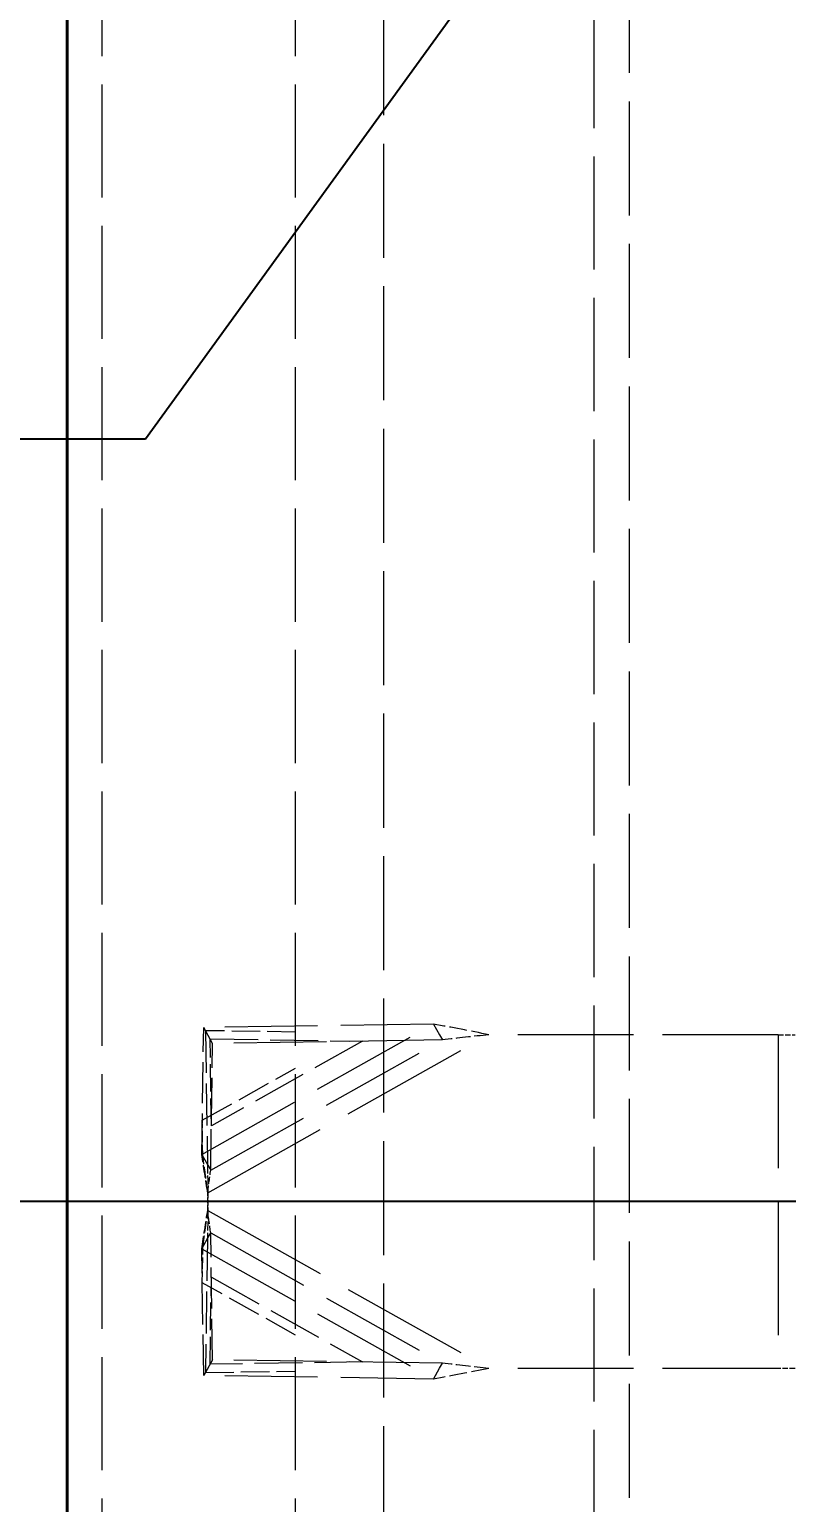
# Model space of a CAD drawing. Header units: millimetres. Extents: x 0 to 2523, y 0 to 1782.
# Drawn here: x 763.4 to 806.5, y 657.8 to 741.7 of the extents above; entities that cross this region are included whole.
import ezdxf

# ---------------------------------------------------------------- set-up
doc = ezdxf.new("R2010")
doc.units = ezdxf.units.MM
doc.header["$LTSCALE"] = 3
doc.linetypes.add('DASHED', pattern=[0.2067, 0.1654, -0.0413])
for name, color, linetype, lineweight in [('가려진 것(ISO)', 2, 'DASHED', 18), ('가려진 좁은 것(ISO)', 2, 'DASHED', 18), ('가시적인 것(ISO)', 3, 'Continuous', 40), ('기호(ISO)', 5, 'Continuous', 25), ('치수(ISO)', 2, 'Continuous', 25)]:
    doc.layers.add(name, color=color, linetype=linetype, lineweight=lineweight)
doc.styles.add('치수 텍스트_PSTEK_POSCO', font='isocp.shx')
doc.dimstyles.new('치수_PSTEK_POSCO', dxfattribs={"dimscale": 3, "dimtxt": 2.5, "dimasz": 1.5, "dimexe": 1, "dimexo": 1.5, "dimgap": 1, "dimtad": 1, "dimrnd": 1e-08, "dimdsep": 46, "dimtxsty": '치수 텍스트_PSTEK_POSCO', "dimcen": 0.09, "dimdle": 10, "dimclrd": 7, "dimclre": 7, "dimclrt": 2, "dimadec": 1, "dimazin": 2, "dimtfac": 1, "dimtmove": 0, "dimatfit": 3, "dimfxl": 0, "dimtolj": 1, "dimlwd": -1, "dimlwe": -1, "dimarcsym": 0})
doc.dimstyles.new('치수_PSTEK_POSCO$7', dxfattribs={"dimscale": 3, "dimtxt": 2.5, "dimasz": 2.5, "dimexe": 1, "dimexo": 1.5, "dimgap": 1, "dimtad": 1, "dimrnd": 1e-08, "dimdsep": 46, "dimtxsty": '치수 텍스트_PSTEK_POSCO', "dimcen": 0.09, "dimdle": 10, "dimclrd": 7, "dimclre": 7, "dimclrt": 2, "dimadec": 1, "dimazin": 2, "dimtfac": 1, "dimtmove": 0, "dimatfit": 3, "dimfxl": 0, "dimtolj": 1, "dimlwd": -1, "dimlwe": -1, "dimarcsym": 0})

# ---------------------------------------------------------------- blocks, each defined once
blk = doc.blocks.new('*D47')
at = {"layer": 'Defpoints', "color": 0}
for p in [(882.834, 674.973), (732.471, 564.973), (882.834, 564.973)]:
    blk.add_point(p, dxfattribs=at)
at = {"layer": '치수(ISO)', "color": 7}
for p, q in [((878.334, 674.973), (729.471, 674.973)), ((732.471, 670.473), (732.471, 569.473)), ((878.334, 564.973), (729.471, 564.973))]:
    blk.add_line(p, q, dxfattribs=at)
for points in [[(731.721, 670.473), (733.221, 670.473), (732.471, 674.973)], [(731.721, 569.473), (733.221, 569.473), (732.471, 564.973)]]:
    blk.add_solid(points, dxfattribs=at)
at = {"layer": '치수(ISO)', "color": 2, "insert": (725.721, 614.72), "char_height": 7.5, "attachment_point": 4, "rotation": 90, "style": '치수 텍스트_PSTEK_POSCO'}
blk.add_mtext('\\A1;110', dxfattribs=at)

msp = doc.modelspace()

# ---------------------------------------------------------------- linework, layer by layer
at = {"layer": '가려진 것(ISO)', "ltscale": 12.982798}
for p, q in [((767.5837, 546.9732), (767.5837, 1182.9732)), ((778.5837, 546.9732), (778.5837, 1182.9732))]:
    msp.add_line(p, q, dxfattribs=at)
at = {"layer": '가려진 것(ISO)', "ltscale": 13.080328}
msp.add_line((783.5837, 1156.9732), (783.5837, 572.9732), dxfattribs=at)
at = {"layer": '가려진 것(ISO)', "ltscale": 12.990736}
msp.add_line((795.5837, 574.9732), (795.5837, 1154.9732), dxfattribs=at)
at = {"layer": '가려진 것(ISO)', "ltscale": 13.082851}
msp.add_line((797.5837, 576.9732), (797.5837, 1152.9732), dxfattribs=at)
at = {"layer": '가려진 것(ISO)', "ltscale": 4.708343}
for p, q in [((773.2456, 677.6585), (773.3529, 684.8826)), ((773.7516, 676.7562), (773.8588, 683.9803)), ((773.8588, 665.9661), (773.7516, 673.1902)), ((773.3529, 665.0637), (773.2456, 672.2878))]:
    msp.add_line(p, q, dxfattribs=at)
at = {"layer": '가려진 것(ISO)', "ltscale": 10.630617}
for p, q in [((786.4297, 685.0746), (773.3529, 684.8826)), ((786.9356, 684.1723), (773.8588, 683.9803)), ((786.9356, 665.7741), (773.8588, 665.9661)), ((786.4297, 664.8718), (773.3529, 665.0637))]:
    msp.add_line(p, q, dxfattribs=at)
at = {"layer": '가려진 것(ISO)', "ltscale": 2.539495}
for p, q in [((773.8588, 683.9803), (773.3529, 684.8826)), ((773.8588, 665.9661), (773.3529, 665.0637))]:
    msp.add_line(p, q, dxfattribs=at)
at = {"layer": '가려진 것(ISO)', "ltscale": 1.731117}
for p, q in [((786.4297, 685.0746), (786.7746, 684.4595)), ((789.584, 684.4732), (789.5829, 684.4732)), ((773.2456, 677.6585), (773.5905, 677.0434)), ((773.584, 675.4732), (773.5829, 675.4732)), ((773.584, 674.4732), (773.5829, 674.4732)), ((773.2456, 672.2878), (773.5905, 672.9029)), ((786.4297, 664.8718), (786.7746, 665.4869)), ((789.584, 665.4732), (789.5829, 665.4732))]:
    msp.add_line(p, q, dxfattribs=at)
at = {"layer": '가려진 것(ISO)', "ltscale": 0.808278}
for p, q in [((786.7746, 684.4595), (786.9356, 684.1723)), ((789.5829, 684.4732), (789.5823, 684.4732)), ((773.5905, 677.0434), (773.7516, 676.7562)), ((773.5829, 675.4732), (773.5823, 675.4732)), ((773.5829, 674.4732), (773.5823, 674.4732)), ((773.5905, 672.9029), (773.7516, 673.1902)), ((786.7746, 665.4869), (786.9356, 665.7741)), ((789.5829, 665.4732), (789.5823, 665.4732))]:
    msp.add_line(p, q, dxfattribs=at)
at = {"layer": '가려진 것(ISO)', "ltscale": 13.266974}
for p, q in [((806.0377, 684.4732), (789.584, 684.4732)), ((806.0377, 665.4732), (789.584, 665.4732))]:
    msp.add_line(p, q, dxfattribs=at)
at = {"layer": '가려진 것(ISO)', "ltscale": 0.617843}
for p, q in [((806.0377, 684.4732), (807.0049, 684.4732)), ((807.0049, 665.4732), (806.0377, 665.4732))]:
    msp.add_line(p, q, dxfattribs=at)
at = {"layer": '가려진 것(ISO)', "ltscale": 0.634799}
for p, q in [((773.5823, 674.4732), (773.5823, 675.4732)), ((773.584, 674.4732), (773.584, 675.4732))]:
    msp.add_line(p, q, dxfattribs=at)
at = {"layer": '가려진 것(ISO)', "ltscale": 2.048363}
for points in [[(789.584, 684.4732), (788.5287, 684.6806), (787.4734, 684.8879), (786.4297, 685.0746)], [(789.584, 665.4732), (788.5287, 665.2658), (787.4734, 665.0584), (786.4297, 664.8718)]]:
    msp.add_open_spline(points, degree=3, dxfattribs=at)
at = {"layer": '가려진 것(ISO)', "ltscale": 1.694032}
for points in [[(789.5823, 684.4732), (788.6982, 684.3763), (787.814, 684.2795), (786.9356, 684.1723)], [(789.5823, 665.4732), (788.6982, 665.57), (787.814, 665.6669), (786.9356, 665.7741)]]:
    msp.add_open_spline(points, degree=3, dxfattribs=at)
at = {"layer": '가려진 것(ISO)', "ltscale": 1.41808}
for points in [[(773.584, 675.4732), (773.4674, 676.2086), (773.3507, 676.9439), (773.2456, 677.6585)], [(773.2456, 672.2878), (773.3507, 673.0025), (773.4674, 673.7378), (773.584, 674.4732)]]:
    msp.add_open_spline(points, degree=3, dxfattribs=at)
at = {"layer": '가려진 것(ISO)', "ltscale": 0.827618}
for points in [[(773.5823, 675.4732), (773.6368, 675.9043), (773.6913, 676.3355), (773.7516, 676.7562)], [(773.7516, 673.1902), (773.6913, 673.6109), (773.6368, 674.0421), (773.5823, 674.4732)]]:
    msp.add_open_spline(points, degree=3, dxfattribs=at)
at = {"layer": '가려진 좁은 것(ISO)', "ltscale": 12.197012}
for p, q in [((773.2456, 677.6585), (786.4297, 685.0746)), ((773.7516, 676.7562), (786.9356, 684.1723)), ((773.7516, 673.1902), (786.9356, 665.7741)), ((773.2456, 672.2878), (786.4297, 664.8718))]:
    msp.add_line(p, q, dxfattribs=at)
at = {"layer": '가려진 좁은 것(ISO)', "ltscale": 3.256746}
for p, q in [((778.5837, 684.6251), (773.4546, 684.7013)), ((773.4546, 665.2451), (778.5837, 665.3213))]:
    msp.add_line(p, q, dxfattribs=at)
at = {"layer": '가려진 좁은 것(ISO)', "ltscale": 4.83503}
for p, q in [((773.4546, 684.7013), (773.5664, 677.0865)), ((773.5664, 672.8599), (773.4546, 665.2451))]:
    msp.add_line(p, q, dxfattribs=at)
at = {"layer": '가려진 좁은 것(ISO)', "ltscale": 14.802096}
for p, q in [((773.5823, 675.4732), (789.5823, 684.4732)), ((773.584, 675.4732), (789.584, 684.4732)), ((773.5823, 674.4732), (789.5823, 665.4732)), ((773.584, 674.4732), (789.584, 665.4732))]:
    msp.add_line(p, q, dxfattribs=at)
at = {"layer": '가려진 좁은 것(ISO)', "ltscale": 15.320109}
msp.add_line((806.0377, 684.4732), (806.0377, 665.4732), dxfattribs=at)
at = {"layer": '가려진 좁은 것(ISO)', "ltscale": 5.504544}
for p, q in [((773.7165, 684.2342), (782.3856, 684.1055)), ((782.3856, 665.8409), (773.7165, 665.7122))]:
    msp.add_line(p, q, dxfattribs=at)
at = {"layer": '가려진 좁은 것(ISO)', "ltscale": 3.142098}
for p, q in [((773.7891, 679.2856), (773.7165, 684.2342)), ((773.7165, 665.7122), (773.7891, 670.6608))]:
    msp.add_line(p, q, dxfattribs=at)
at = {"layer": '가려진 좁은 것(ISO)', "ltscale": 6.257158}
for p, q in [((782.3856, 684.1055), (773.7891, 679.2856)), ((773.7891, 670.6608), (782.3856, 665.8409))]:
    msp.add_line(p, q, dxfattribs=at)
at = {"layer": '가려진 좁은 것(ISO)', "ltscale": 3.86443}
for p, q in [((773.2745, 679.6003), (778.5837, 682.5771)), ((778.5837, 667.3693), (773.2745, 670.3461))]:
    msp.add_line(p, q, dxfattribs=at)
at = {"layer": '가려진 좁은 것(ISO)', "ltscale": 1.299536}
for p, q in [((773.3045, 677.5535), (773.2745, 679.6003)), ((773.2745, 670.3461), (773.3045, 672.3928))]:
    msp.add_line(p, q, dxfattribs=at)
at = {"layer": '가려진 좁은 것(ISO)', "ltscale": 0.634799}
for p, q in [((773.5829, 675.4732), (773.5829, 674.4732)), ((773.5837, 674.4732), (773.5837, 675.4732))]:
    msp.add_line(p, q, dxfattribs=at)
at = {"layer": '가려진 좁은 것(ISO)', "ltscale": 1.332583}
for points, knots in [([(773.5837, 675.4732), (773.5654, 675.6188), (773.5408, 675.8137), (773.4511, 676.517), (773.3834, 677.0284), (773.3045, 677.5535)], [0, 0, 0, 0, 0.04402814, 0.04402814, 0.18167106, 0.18167106, 0.18167106, 0.18167106]), ([(773.3045, 672.3928), (773.3567, 672.7403), (773.4044, 673.085), (773.4736, 673.6078), (773.496, 673.7812), (773.5402, 674.128), (773.5652, 674.3265), (773.5837, 674.4732)], [0, 0, 0, 0, 0.10541152, 0.10541152, 0.15789628, 0.15789628, 0.21002978, 0.21002978, 0.21002978, 0.21002978])]:
    msp.add_open_spline(points, degree=3, knots=knots, dxfattribs=at)
at = {"layer": '가려진 좁은 것(ISO)', "ltscale": 1.024269}
for points, knots in [([(773.5664, 677.0865), (773.5744, 676.8154), (773.5785, 676.5464), (773.5816, 676.1407), (773.5822, 676.0069), (773.5828, 675.7395), (773.5828, 675.585), (773.5829, 675.4732)], [0, 0, 0, 0, 0.08135576, 0.08135576, 0.12151499, 0.12151499, 0.16142305, 0.16142305, 0.16142305, 0.16142305]), ([(773.5829, 674.4732), (773.5828, 674.3618), (773.5828, 674.2088), (773.5816, 673.6652), (773.5784, 673.2672), (773.5664, 672.8599)], [0, 0, 0, 0, 0.03340806, 0.03340806, 0.13723746, 0.13723746, 0.13723746, 0.13723746])]:
    msp.add_open_spline(points, degree=3, knots=knots, dxfattribs=at)
at = {"layer": '가시적인 것(ISO)'}
msp.add_line((765.5837, 544.9732), (765.5837, 1184.9732), dxfattribs=at)

# ---------------------------------------------------------------- dimensions: what is measured, and where the dimension line sits
at = {"layer": '치수(ISO)', "color": 7}
dim = msp.add_linear_dim(base=(732.471, 564.9732), p1=(882.8337, 674.9732), p2=(882.8337, 564.9732), angle=90, dimstyle='치수_PSTEK_POSCO', override={"dimdec": 2, "dimtp": 0, "dimtm": 0, "dimtdec": 2, "dimtofl": 0, "dimatfit": 1}, dxfattribs=at)
dim.commit()
dim.dimension.update_dxf_attribs({"geometry": '*D47', "text_midpoint": (732.471, 619.9732), "dimtype": 160})

# ---------------------------------------------------------------- leaders
at = {"layer": '기호(ISO)', "color": 7, "annotation_type": 0, "has_hookline": 1, "hookline_direction": 1, "text_width": 163.6218}
msp.add_leader([(861.4086, 844.6232), (770.0469, 718.3732), (762.5469, 718.3732)], dimstyle='치수_PSTEK_POSCO$7', override={"dimtad": 0}, dxfattribs=at)

doc.saveas('drawing.dxf')
